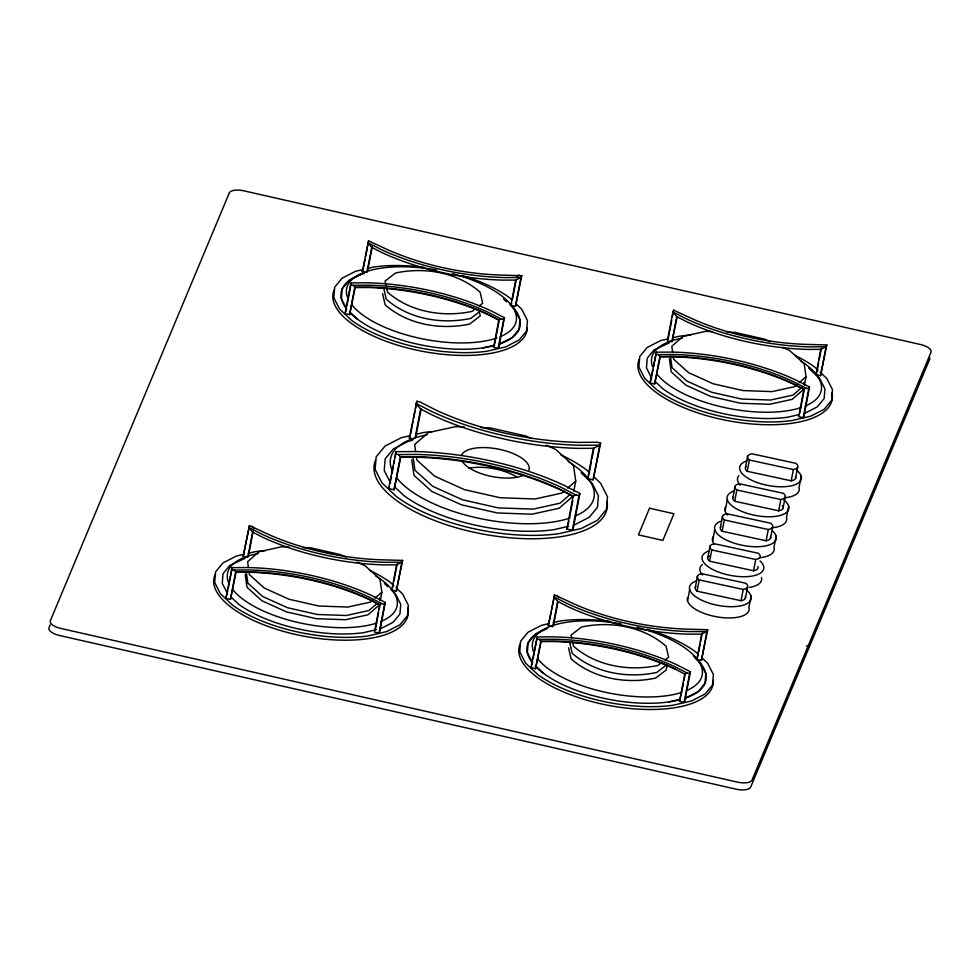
<?xml version="1.0" encoding="UTF-8"?>
<svg xmlns="http://www.w3.org/2000/svg" width="980" height="980" viewBox="0 0 980 980"><rect width="100%" height="100%" fill="white"/><g stroke="black" fill="none" stroke-linecap="round" stroke-linejoin="round"><path stroke-width="1.47" d="M231.403 569.441L234.134 570.066L236.033 572.32L230.459 599.38L225.89 598.339L232.15 567.653L247.952 567.543A139.062 56.558 10.8 0 1 372.339 595.803L385.312 602.443L379.799 631.328L379.052 633.129L374.47 632.088L379.713 604.66L381.833 603.619L384.564 604.231L385.312 602.443M227.74 590.756L225.89 598.339M228.291 587.878L232.15 567.653M230.459 599.38L235.702 571.952L249.643 571.855A132.606 53.937 10.8 0 1 368.247 598.792L379.713 604.66M246.617 557.093L243.187 556.322L249.447 525.623L264.906 532.765A133.574 54.329 10.8 0 0 384.393 559.899L402.621 560.413L396.349 591.112L391.78 590.07L396.594 564.798L401.861 562.214L402.621 560.413M249.447 525.623L243.187 556.322M247.769 557.363L252.583 532.091L248.7 527.424L261.672 534.063A139.062 56.558 10.8 0 0 386.071 562.324L401.861 562.214L396.349 591.112M248.516 555.562L253.195 531.013M350.522 284.702L345.009 313.588L349.591 314.629L355.164 287.569L353.253 285.315L350.522 284.702L351.281 282.901L367.084 282.804A139.062 56.558 10.8 0 1 491.47 311.052L504.443 317.692L498.93 346.577L498.183 348.378L493.602 347.337L498.832 319.909L500.964 318.868L503.696 319.492L504.443 317.692M345.769 311.799L346.32 308.908M346.871 306.017L351.281 282.901M349.591 314.629L354.821 287.201L368.774 287.115A132.606 53.937 10.8 0 1 487.379 314.053L499.175 320.276L494.643 344.054M365.748 272.354L362.318 271.57L368.578 240.884L384.038 248.014A133.574 54.329 10.8 0 0 503.512 275.147L521.74 275.674L515.48 306.36L510.899 305.319L515.725 280.06L520.993 277.475L521.74 275.674M363.347 268.324L365.001 259.663M365.552 256.772L368.578 240.884M366.888 272.612L371.714 247.352L367.831 242.685L380.804 249.324A139.062 56.558 10.8 0 0 505.19 277.573L520.993 277.475L515.48 306.36M367.647 270.811L372.327 246.274M395.197 453.85L398.48 454.598L400.759 457.293L394.083 489.767L388.582 488.518L396.104 451.694L415.067 451.56A166.882 67.877 10.8 0 1 564.321 485.468L579.903 493.442L573.288 528.11L572.381 530.266L566.893 529.016L573.165 496.101L575.726 494.851L578.996 495.598L579.903 493.442M390.04 483.471L391.424 476.243M391.976 473.365L393.348 466.137M393.899 463.246L394.45 460.355M395.001 457.464L396.104 451.694M394.083 489.767L400.355 456.852L417.1 456.741A159.128 64.717 10.8 0 1 559.421 489.069L573.582 496.541L561.785 490.515A163.979 66.701 10.8 0 0 415.116 457.195L400.759 457.293M413.462 439.028L409.346 438.097L416.868 401.261L420.138 402.008L435.414 409.824A160.291 65.195 10.8 0 0 578.788 442.397L597.384 442.274L600.654 443.009L593.145 479.845L587.657 478.595L593.439 448.277L599.76 445.177L600.654 443.009M410.522 434.495L413.009 421.486M413.56 418.595L414.932 411.38M415.483 408.488L416.868 401.261M356.928 562.079L365.197 565.815L379.983 579.217L381.833 592.177L380.228 600.618L379.811 597.739M375.23 630.287L378.635 612.451M379.199 609.487L379.762 606.51M415.116 437.901L420.616 409.027L415.961 403.429L431.531 411.392A166.882 67.877 10.8 0 0 580.797 445.3L599.76 445.177L593.145 479.845M415.74 437.178L421.167 408.758M379.052 633.129L384.564 604.231M392.809 586.824L393.36 583.933M393.911 581.054L397.206 563.733M498.183 348.378L503.696 319.492M512.479 299.194L516.056 280.427M536.476 638.74L539.208 639.364L541.107 641.606L535.546 668.679L530.964 667.637L537.224 636.939L553.026 636.841A139.062 56.558 10.8 0 1 677.413 665.089L690.386 671.729L684.885 700.627L684.126 702.427L679.557 701.386L684.787 673.958L686.907 672.917L689.638 673.53L690.386 671.729M531.993 664.391L532.544 661.5M533.096 658.609L537.224 636.939M535.546 668.679L540.776 641.251L554.717 641.153A132.606 53.937 10.8 0 1 673.321 668.091L685.118 674.326L683.991 680.267M573.79 491.262L575.726 481.119L573.496 465.574L555.758 449.489L546.289 445.202M701.423 660.398L706.935 631.512L691.145 631.61A139.062 56.558 10.8 0 1 566.746 603.362L553.774 596.722L557.657 601.389L552.843 626.649L548.261 625.608L554.533 594.921L569.993 602.051A133.574 54.329 10.8 0 0 689.467 629.197L707.695 629.711L701.423 660.398L696.854 659.369L701.668 634.097L706.935 631.512L707.695 629.711M551.226 612.255L548.261 625.608M551.777 609.364L554.533 594.921M568.351 523.969L568.89 521.091M569.441 518.2L572.749 500.878M553.59 624.848L558 601.757M572.381 530.266L578.996 495.598M588.845 474.945L591.405 461.47M591.981 458.481L593.978 448.007M655.596 354.001L658.327 354.613L660.238 356.867L654.664 383.927L650.095 382.886L656.355 352.2L672.158 352.09A139.062 56.558 10.8 0 1 796.544 380.35L809.517 386.99L804.004 415.875L803.257 417.676L798.676 416.635L803.906 389.207L806.038 388.166L808.77 388.791L809.517 386.99M653.048 369.534L650.095 382.886M653.599 366.643L656.355 352.2M654.664 383.927L659.895 356.5L673.848 356.401A132.606 53.937 10.8 0 1 792.452 383.352L804.249 389.575L794.425 384.552A136.649 55.578 10.8 0 0 672.194 356.781L660.238 356.867M668.139 339.068L671.729 320.288M672.28 317.398L673.652 310.17L689.111 317.312A133.574 54.329 10.8 0 0 808.586 344.446L826.814 344.96L820.554 375.659L815.973 374.617L820.799 349.358L826.067 346.761L826.814 344.96M673.652 310.17L672.905 311.971L676.788 316.638L671.962 341.91L677.119 317.005M667.258 664.354L666.192 669.977L655.632 678.087C626.661 684.297 593.733 678.809 571.095 658.879L568.559 647.805M687.531 600.838L689.675 589.58M695.322 587.388L697.466 576.118M697.074 591.185L699.218 579.915A12.091 4.912 10.8 0 1 701.815 573.704L745.805 583.247A12.091 4.912 10.8 0 1 743.208 589.458L741.052 600.716L697.074 591.185A12.091 4.912 10.8 0 1 695.874 586.579M683.428 683.244L679.557 701.386M707.854 557.412L710.01 546.142M712.607 540.899L714.751 529.629M709.606 561.209L711.762 549.939A12.091 4.912 10.8 0 1 714.359 543.729L758.336 553.271A12.091 4.912 10.8 0 1 755.739 559.482L753.596 570.752L709.606 561.209A12.091 4.912 10.8 0 1 709.336 555.93M684.126 702.427L689.638 673.53M720.398 527.436L722.542 516.178M725.151 510.923L727.295 499.653M698.152 654.677L696.854 659.369M698.703 651.786L700.088 644.571M700.627 641.68L702.28 633.019M722.15 531.234L724.293 519.964A12.091 4.912 10.8 0 1 726.891 513.765L770.88 523.296A12.091 4.912 10.8 0 1 768.283 529.506L766.127 540.776L722.15 531.234A12.091 4.912 10.8 0 1 720.949 526.64M732.93 497.46L735.086 486.202M734.694 501.258L736.838 490A12.091 4.912 10.8 0 1 739.435 483.789L783.412 493.332A12.091 4.912 10.8 0 1 780.815 499.531L778.671 510.801L734.694 501.258A12.091 4.912 10.8 0 1 733.493 496.664M745.474 467.485L747.63 456.227M747.226 471.282L749.382 460.024A12.091 4.912 10.8 0 1 751.979 453.814L795.956 463.356A12.091 4.912 10.8 0 1 793.359 469.567L791.215 480.825L747.226 471.282A12.091 4.912 10.8 0 1 746.025 466.688M745.4 598.315L747.556 587.045M751.048 596.11L748.892 607.38A31.385 12.764 10.8 0 1 718.781 617.155A31.385 12.764 10.8 0 1 687.409 598.131M770.476 538.363L772.632 527.093M782.505 347.251L789.39 350.362L804.176 363.764L806.038 376.724L804.421 385.165L804.017 382.286M776.123 536.17L773.98 547.428A31.385 12.764 10.8 0 1 759.292 557.779M799.717 413.352L803.967 391.057M783.02 508.387L785.164 497.13M803.257 417.676L808.77 388.791M788.667 506.195L786.511 517.465A31.385 12.764 10.8 0 1 771.823 527.804M795.564 478.412L797.708 467.154M817.002 371.371L818.655 362.71M819.207 359.832L821.412 348.28M801.199 476.219L799.055 487.489A31.385 12.764 10.8 0 1 784.367 497.828M820.554 375.659L826.067 346.761L810.264 346.871A139.062 56.558 10.8 0 1 685.878 318.61L672.905 311.971L667.392 340.869L670.822 341.64M50.2 624.873L49.025 627.69A12.948 5.268 10.8 0 0 59.535 635.493L736.041 789.157A12.948 5.268 10.8 0 0 750.692 787.063L929.628 359.354A12.948 5.268 10.8 0 0 929.653 357.676M362.318 271.57L363.066 269.769M409.346 438.097L410.252 435.941M388.582 488.518L389.489 486.362M510.899 305.319L511.658 303.518M493.602 347.337L494.349 345.548M587.657 478.595L588.551 476.439M566.893 529.016L567.8 526.86M530.964 667.637L531.711 665.837M815.973 374.617L816.732 372.817M372.694 600.115L370.403 602.112L347.937 607.049L318.892 606.032L289.026 599.246L264.245 588.049L249.459 574.635L249.055 571.757M374.973 598.131L381.833 592.177M376.798 603.607L368.786 610.552L346.332 615.501L317.287 614.485L287.41 607.698L262.64 596.489L247.854 583.088L246.201 571.573M379.419 604.844L367.99 614.779L345.524 619.727L316.479 618.711L286.613 611.924L261.832 600.716L247.046 587.314L245.184 574.354M564.284 491.054L562.005 493.038L535.043 498.979L500.192 497.754L464.349 489.608L434.618 476.17L416.88 460.073L416.463 457.256M567.714 488.077L575.726 481.119M570.36 494.238L560.07 503.181L533.108 509.11L498.257 507.897L462.413 499.751L432.682 486.301L414.944 470.216L413.119 457.501M572.822 496.321L559.102 508.252L532.14 514.182L497.301 512.957L461.458 504.823L431.715 491.372L413.977 475.288L411.747 459.743M796.887 384.675L794.596 386.659L772.142 391.608L743.097 390.579L713.232 383.805L688.45 372.596L673.664 359.182L673.248 356.304M799.178 382.678L806.038 376.724M802.142 387.161L792.992 395.099L770.525 400.048L741.48 399.032L711.615 392.245L686.833 381.036L672.047 367.635L670.394 356.12M803.625 389.391L792.183 399.326L769.717 404.274L740.684 403.258L710.806 396.471L686.024 385.263L671.251 371.861L669.389 358.901M475.619 308.675L472.103 311.371C443.132 317.581 410.204 312.093 387.566 292.175L386.61 288.022M479.134 305.968L482.662 303.273L480.127 292.187C457.488 272.269 424.56 266.781 395.589 272.991L385.03 281.089L385.985 285.254M480.139 311.211L470.768 318.414C441.796 324.625 408.856 319.137 386.218 299.206L383.695 288.132M661.573 662.713L658.058 665.42C629.087 671.619 596.146 666.143 573.508 646.212L572.565 642.059M665.089 660.018L668.605 657.311L666.082 646.236C643.431 626.306 610.503 620.818 581.532 627.029L570.985 635.138L571.61 637.907M666.094 665.249L656.71 672.452C627.739 678.662 594.811 673.174 572.161 653.256L569.637 642.17M361.399 274.241L349.002 280.599L342.179 288.904L341.371 298.582L346.651 308.97A91.017 37.02 10.8 0 1 361.412 274.229L364.193 273.591M574.378 524.9L589.25 517.269L597.457 507.309L598.413 495.709L592.079 483.238L581.079 472.838M380.718 628.658L393.115 622.3L399.938 613.995L400.747 604.329L395.467 593.929L391.069 589.776M804.923 413.205L817.308 406.847L824.143 398.554L824.952 388.876L819.672 378.488L808.672 368.088M516.889 276.091L519.008 275.049M363.139 269.512L355.532 271.289L342.094 278.185L334.682 287.189L333.8 297.687L339.533 308.957L351.465 320.24A98.723 40.156 10.8 0 0 487.158 351.195L505.717 346.871L519.155 339.974L526.566 330.958L527.436 320.472L521.715 309.202L516.215 304.008M367.243 268.557L374.091 266.964A98.723 40.156 10.8 0 1 424.205 267.393M482.736 347.9L494.251 345.217M668.213 338.81L660.606 340.587L647.168 347.484L639.756 356.487L638.874 366.986L644.607 378.255L656.539 389.538A98.723 40.156 10.8 0 0 792.232 420.481L810.791 416.157L824.229 409.26L831.64 400.257L832.51 389.758L826.789 378.488L820.223 372.277M672.317 337.855L679.164 336.263A98.723 40.156 10.8 0 1 690.741 335.111M669.328 342.865L654.077 349.897L647.253 358.19L646.445 367.868L651.725 378.255M409.787 435.757L401.212 437.754L385.079 446.035L376.185 456.839L375.132 469.432L382.004 482.956L396.324 496.493A118.47 48.192 10.8 0 0 559.151 533.635L581.422 528.453L597.555 520.172L606.449 509.367L607.502 496.774L600.63 483.25L593.513 476.525M416.635 434.165L423.483 432.56A118.47 48.192 10.8 0 1 431.996 431.592M412.654 440.277L408.256 441.294L393.372 448.926L385.177 458.885L384.221 470.498L390.555 482.969M799.325 414.516L787.81 417.198A91.005 37.02 10.8 0 1 662.725 388.656L655.032 381.379M244.02 554.264L236.4 556.028L222.962 562.937L215.551 571.94L214.681 582.426L220.402 593.709L232.346 604.979A98.723 40.156 10.8 0 0 368.027 635.934L386.586 631.61L400.036 624.713L407.447 615.71L408.317 605.211L402.584 593.941L396.018 587.731M248.124 553.308L254.971 551.716A98.723 40.156 10.8 0 1 265.029 550.662M245.123 558.318L229.884 565.35L223.048 573.643L222.252 583.321L227.532 593.709M568.633 526.248L553.847 529.69A109.209 44.419 10.8 0 1 403.748 495.451L394.377 486.595M376.528 629.638L363.605 632.651A91.005 37.02 10.8 0 1 238.532 604.109L230.827 596.832M549.094 623.562L541.475 625.326L528.036 632.223L520.625 641.226L519.755 651.725L525.476 662.995L537.42 674.277A98.723 40.156 10.8 0 0 673.101 705.233L691.66 700.908L705.11 694.011L712.521 685.008L713.391 674.51L707.658 663.24L702.17 658.045M553.198 622.594L560.046 621.002A98.723 40.156 10.8 0 1 610.16 621.43M668.679 701.937L680.194 699.255M515.725 280.06L503.757 280.133A136.649 55.578 10.8 0 1 381.538 252.375L371.714 247.352M353.253 285.315L368.75 285.217A133.574 54.329 10.8 0 1 488.236 312.351L500.964 318.868M355.164 287.569L367.12 287.495A136.649 55.578 10.8 0 1 489.351 315.254L499.175 320.276M820.799 349.358L808.831 349.431A136.649 55.578 10.8 0 1 686.613 321.673L676.788 316.638M658.327 354.613L673.823 354.515A133.574 54.329 10.8 0 1 793.31 381.649L806.038 388.166M593.439 448.277L579.082 448.375A163.979 66.701 10.8 0 1 432.413 415.055L420.616 409.027M398.48 454.598L417.076 454.475A160.291 65.195 10.8 0 1 560.45 487.036L575.726 494.851M396.594 564.798L384.638 564.884A136.649 55.578 10.8 0 1 262.407 537.126L252.583 532.091M234.134 570.066L249.631 569.968A133.574 54.329 10.8 0 1 369.105 597.102L381.833 603.619M236.033 572.32L248.001 572.234A136.649 55.578 10.8 0 1 370.22 600.005L380.044 605.028M701.668 634.097L689.712 634.183A136.649 55.578 10.8 0 1 567.481 606.412L557.657 601.389M539.208 639.364L554.705 639.254A133.574 54.329 10.8 0 1 674.179 666.4L686.907 672.917M541.107 641.606L553.075 641.533A136.649 55.578 10.8 0 1 675.293 669.291M711.811 331.559L705.698 331.35L683.244 336.299L671.802 346.234L672.635 351.991M727.099 332.098L734.743 332.367L764.608 339.154L770.121 341.64M464.41 426.998L455.32 426.68L428.37 432.609L414.638 444.528L415.655 451.596M481.082 427.574L490.172 427.893L526.015 436.039L531.417 438.489M289.149 547.073L281.505 546.803L259.039 551.752L247.609 561.687L248.43 567.445M302.906 547.551L310.538 547.82L340.415 554.607L345.916 557.093M749.382 460.024L793.359 469.567M736.838 490L780.815 499.531M724.293 519.964L768.283 529.506M711.762 549.939L755.739 559.482M699.218 579.915L743.208 589.458M806.43 646.016L807.961 646.359M818.08 370.256L814.858 367.206A98.723 40.156 10.8 0 0 795.05 355.471M511.928 299.941L509.784 297.92A98.723 40.156 10.8 0 0 462.585 275.637M506.844 301.865L503.598 298.79A91.017 37.02 10.8 0 1 506.219 300.836M509.943 304.792L514.598 309.19L519.878 319.578L519.069 329.255L512.234 337.549L499.849 343.919A91.017 37.02 10.8 0 0 512.859 307.108M589.397 472.63L586.31 469.714A118.47 48.192 10.8 0 0 560.462 454.634M350.375 312.485L357.651 319.37M697.87 653.991L695.727 651.957A98.723 40.156 10.8 0 0 647.106 629.258M694.955 657.948L700.541 663.227L705.821 673.615L705.012 683.293L698.189 691.598L685.792 697.956A91.017 37.02 10.8 0 0 693.411 655.914M535.399 665.653L543.606 673.407M393.874 585.709L390.652 582.659A98.723 40.156 10.8 0 0 369.595 570.323M384.466 583.541L387.762 586.653M557.253 595.546L558.821 597.42M252.179 526.248L253.746 528.134M479.612 313.171L480.237 315.94L469.69 324.049C440.718 330.26 407.79 324.772 385.14 304.841L382.616 293.767M746.331 589.923A31.385 12.764 10.8 0 1 739.618 606.032A31.385 12.764 10.8 0 1 698.189 598.364A31.385 12.764 10.8 0 1 696.731 580.748M745.314 596.465A12.091 4.912 10.8 0 1 741.052 600.716M761.436 577.404A31.385 12.764 10.8 0 1 749.369 587.424M702.55 574.99A31.385 12.764 10.8 0 1 702.28 564.578M760.051 560.976A31.385 12.764 10.8 0 1 750.925 576.252A31.385 12.764 10.8 0 1 710.194 568.069A31.385 12.764 10.8 0 1 709.275 550.785M757.846 566.489A12.091 4.912 10.8 0 1 753.596 570.752M727.638 515.039A31.385 12.764 10.8 0 1 725.482 506.905M783.951 500.008A31.385 12.764 10.8 0 1 777.238 516.105A31.385 12.764 10.8 0 1 735.808 508.449A31.385 12.764 10.8 0 1 734.351 490.833M782.285 505.57A12.091 4.912 10.8 0 1 778.671 510.801M740.17 485.076A31.385 12.764 10.8 0 1 738.822 475.729M796.483 470.033A31.385 12.764 10.8 0 1 789.77 486.129A31.385 12.764 10.8 0 1 748.34 478.473A31.385 12.764 10.8 0 1 746.895 460.857M795.466 476.574A12.091 4.912 10.8 0 1 791.215 480.825M714.212 543.961A31.385 12.764 10.8 0 1 712.95 536.881M772.583 531.001A31.385 12.764 10.8 0 1 764.106 546.179A31.385 12.764 10.8 0 1 723.84 538.743A31.385 12.764 10.8 0 1 720.361 521.36M770.39 536.513A12.091 4.912 10.8 0 1 766.127 540.776M452.674 273.714A86.326 35.108 10.8 0 1 500.094 336.752M497.068 337.904A86.326 35.108 10.8 0 1 351.771 304.743M347.974 298.533A86.326 35.108 10.8 0 1 436.602 270.1M494.618 345.524A91.017 37.02 10.8 0 1 349.358 312.093M527.338 327.92A98.723 40.156 10.8 0 1 421.302 351.097A98.723 40.156 10.8 0 1 334.143 290.007M375.744 575.909A86.326 35.108 10.8 0 1 380.963 621.491M376.651 623.084A86.326 35.108 10.8 0 1 232.652 589.482M228.855 583.272A86.326 35.108 10.8 0 1 258.095 553.565M407.778 608.029A98.723 40.156 10.8 0 1 307.622 636.841A98.723 40.156 10.8 0 1 215.012 574.758M568.204 461.47A103.586 42.128 10.8 0 1 575.468 515.97M569.833 518.101A103.586 42.128 10.8 0 1 396.692 477.897M391.939 469.947A103.586 42.128 10.8 0 1 426.974 434.838M523.063 475.435A34.557 14.063 10.8 0 1 489.657 476.035A34.557 14.063 10.8 0 1 462.511 461.678M461.58 455.198A34.557 14.063 10.8 0 1 500.707 449.624A34.557 14.063 10.8 0 1 528.784 470.461M468.599 468.342A34.557 14.063 10.8 0 1 516.693 476.966M607.122 501.601A118.47 48.192 10.8 0 1 484.978 534.431A118.47 48.192 10.8 0 1 375.536 460.22M801.175 361.24A86.326 35.108 10.8 0 1 805.168 406.038M800.856 407.631A86.326 35.108 10.8 0 1 656.845 374.029M652.558 366.594A86.326 35.108 10.8 0 1 682.301 338.112M831.971 392.576A98.723 40.156 10.8 0 1 731.815 421.388A98.723 40.156 10.8 0 1 639.217 359.305M637.184 627.372A86.326 35.108 10.8 0 1 687.47 690.165M681.725 692.382A86.326 35.108 10.8 0 1 537.726 658.78M533.929 652.57A86.326 35.108 10.8 0 1 621.063 623.88M680.561 699.561A91.017 37.02 10.8 0 1 535.301 666.143M713.281 680.426A98.723 40.156 10.8 0 1 609.07 705.49A98.723 40.156 10.8 0 1 520.086 644.044M528.122 642.941L527.326 652.619L532.606 663.007A91.017 37.02 10.8 0 1 547.367 628.278L534.957 634.636L528.122 642.941M649.544 508.216L638.446 534.884L662.86 540.421L673.946 513.753L649.544 508.216M229.308 192.938L50.372 620.646A12.948 5.268 10.8 0 0 60.883 628.45L737.389 782.114A12.948 5.268 10.8 0 0 752.04 780.031L930.976 352.31A12.948 5.268 10.8 0 0 920.465 344.507L243.959 190.843A12.948 5.268 10.8 0 0 229.308 192.938"/></g></svg>
